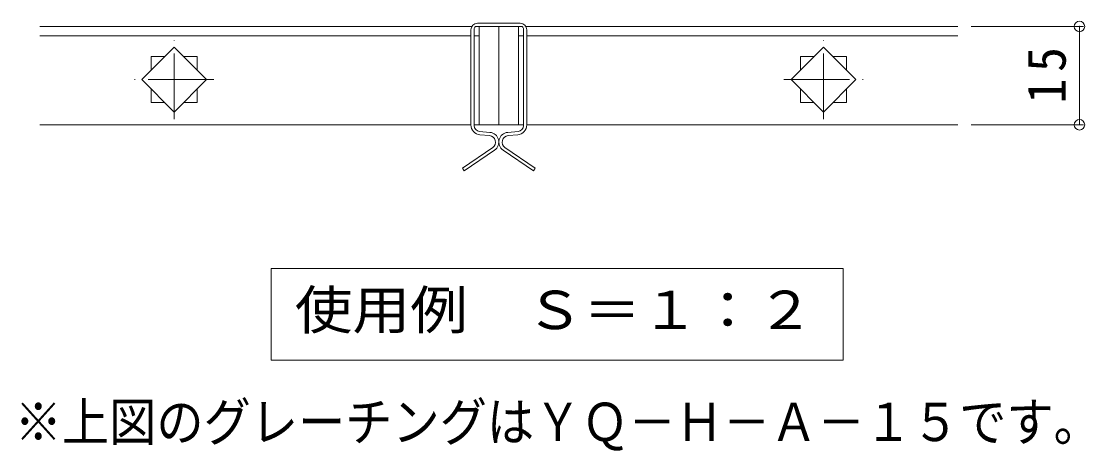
# Model space of a CAD drawing. Units: millimetres at full size, sheet at 1:2; details may follow other scales. Extents: x -192 to 130, y -269 to 227.
# Drawn here: x -44.6 to 117.5, y 45.3 to 110.9 of the extents above; entities that cross this region are included whole.
import ezdxf
from ezdxf.enums import TextEntityAlignment as Align

# ---------------------------------------------------------------- set-up
doc = ezdxf.new("R2010")
doc.units = ezdxf.units.MM
doc.header["$LTSCALE"] = 2
doc.header["$PDMODE"] = 32
doc.header["$PDSIZE"] = 1.6
doc.linetypes.add('CHAIN1', pattern=[8, 5, -1, 1, -1])
for name, color, linetype, lineweight in [('D-0_通り芯', 3, 'Continuous', 9), ('D-3_受枠', 4, 'Continuous', 9), ('D-4_寸法', 7, 'Continuous', 9), ('D-5_仕様文', 7, 'Continuous', 9)]:
    doc.layers.add(name, color=color, linetype=linetype, lineweight=lineweight)
doc.styles.add('ＭＳ ゴシック', font='')
doc.styles.get('ＭＳ ゴシック').set_extended_font_data('MS Gothic')

msp = doc.modelspace()

# ---------------------------------------------------------------- linework, layer by layer
at = {"layer": 'D-0_通り芯'}
for p, q in [((24.063, 110.065), (-41.821, 110.065)), ((23.929, 108.665), (-41.821, 108.665)), ((25.179, 108.665), (24.429, 108.665)), ((25.179, 110.052), (25.179, 95.065)), ((25.329, 110.065), (28.179, 110.065)), ((28.179, 110.065), (28.179, 95.065)), ((31.029, 110.065), (28.179, 110.065)), ((31.179, 110.052), (31.179, 95.065)), ((31.179, 108.665), (31.929, 108.665)), ((32.295, 110.065), (98.179, 110.065)), ((32.429, 108.665), (98.179, 108.665)), ((-17.821, 105.465), (-19.871, 105.465)), ((-17.821, 103.414), (-17.821, 105.465)), ((74.179, 105.465), (76.229, 105.465)), ((74.179, 103.414), (74.179, 105.465)), ((23.929, 95.065), (-41.821, 95.065)), ((25.179, 95.065), (24.429, 95.065)), ((25.179, 95.065), (28.179, 95.065)), ((31.179, 95.065), (28.179, 95.065)), ((31.179, 95.065), (31.929, 95.065)), ((32.429, 95.065), (98.179, 95.065))]:
    msp.add_line(p, q, dxfattribs=at)
at = {"layer": 'D-0_通り芯', "linetype": 'CHAIN1'}
for p, q in [((-21.321, 95.929), (-21.321, 108.001)), ((77.679, 95.929), (77.679, 108.001)), ((-15.285, 101.965), (-27.357, 101.965)), ((71.643, 101.965), (83.715, 101.965))]:
    msp.add_line(p, q, dxfattribs=at)
at = {"layer": 'D-0_通り芯'}
for points in [[(-21.321, 97.015), (-16.371, 101.965), (-21.321, 106.914), (-26.271, 101.965)], [(77.679, 97.015), (72.729, 101.965), (77.679, 106.914), (82.629, 101.965)]]:
    msp.add_lwpolyline(points, close=True, dxfattribs=at)
for points in [[(-22.771, 105.465), (-24.821, 105.465), (-24.821, 103.414)], [(79.129, 105.465), (81.179, 105.465), (81.179, 103.414)], [(-24.821, 100.515), (-24.821, 98.465), (-22.771, 98.465)], [(-19.871, 98.465), (-17.821, 98.465), (-17.821, 100.515)], [(76.229, 98.465), (74.179, 98.465), (74.179, 100.515)], [(81.179, 100.515), (81.179, 98.465), (79.129, 98.465)]]:
    msp.add_lwpolyline(points, dxfattribs=at)
at = {"layer": 'D-3_受枠'}
for p, q in [((31.429, 110.565), (24.929, 110.565)), ((23.929, 109.565), (23.929, 95.041)), ((24.429, 109.765), (24.429, 94.949)), ((31.629, 110.065), (24.729, 110.065)), ((31.929, 109.765), (31.929, 94.949)), ((32.429, 109.565), (32.429, 95.041)), ((26.81, 93.916), (25.251, 94.052)), ((29.548, 93.916), (31.107, 94.052)), ((25.298, 93.546), (26.766, 93.418)), ((31.06, 93.546), (29.592, 93.418)), ((22.619, 88.474), (27.252, 91.603)), ((22.906, 88.064), (27.539, 91.193)), ((33.452, 88.064), (28.819, 91.193)), ((33.739, 88.474), (29.105, 91.603)), ((22.906, 88.064), (22.619, 88.474)), ((33.452, 88.064), (33.739, 88.474))]:
    msp.add_line(p, q, dxfattribs=at)
for centre, radius, start, end in [((24.929, 109.565), 1, 90, 180), ((31.429, 109.565), 1, 0, 90), ((24.729, 109.765), 0.3, 90, 180), ((31.629, 109.765), 0.3, 0, 90), ((25.429, 95.041), 1.5, 180, 265), ((25.329, 94.949), 0.9, 180, 265), ((30.929, 95.041), 1.5, 275, 0), ((31.029, 94.949), 0.9, 275, 0), ((26.679, 92.422), 1, 304.99479, 85), ((26.679, 92.422), 1.5, 304.99479, 85), ((29.679, 92.422), 1.5, 95, 235.00521), ((29.679, 92.422), 1, 95, 235.00521)]:
    msp.add_arc(centre, radius, start, end, dxfattribs=at)
at = {"layer": 'D-4_寸法'}
for p, q in [((117.301, 110.065), (100.178, 110.065)), ((116.701, 95.065), (116.701, 110.065)), ((117.301, 95.065), (100.178, 95.065))]:
    msp.add_line(p, q, dxfattribs=at)
for p in [(116.701, 110.065), (116.701, 95.065)]:
    msp.add_point(p, dxfattribs=at)
at = {"layer": 'D-5_仕様文'}
for p, q in [((-6.536, 73.136), (80.664, 73.136)), ((-6.536, 73.136), (-6.536, 59.136)), ((80.664, 73.136), (80.664, 59.136)), ((-6.536, 59.136), (80.664, 59.136))]:
    msp.add_line(p, q, dxfattribs=at)

# ---------------------------------------------------------------- texts
at = {"layer": 'D-4_寸法', "color": 2, "insert": (114.701, 98.315), "char_height": 5.865, "attachment_point": 7, "rotation": 90, "style": 'ＭＳ ゴシック'}
msp.add_mtext('\\T1.27;\\W0.95;15', dxfattribs=at)
at = {"layer": 'D-5_仕様文', "color": 2, "style": 'ＭＳ ゴシック'}
for s, width, p in [('使用例\u3000Ｓ＝１：２', 1.1, (-2.936, 62.136)), ('※上図のグレーチングはＹＱ－Ｈ－Ａ－１５です。', 0.9, (-45.636, 45.054))]:
    msp.add_text(s, height=5.865, dxfattribs=dict(at, width=width)).set_placement(p, align=Align.BOTTOM_LEFT)

doc.saveas('drawing.dxf')
